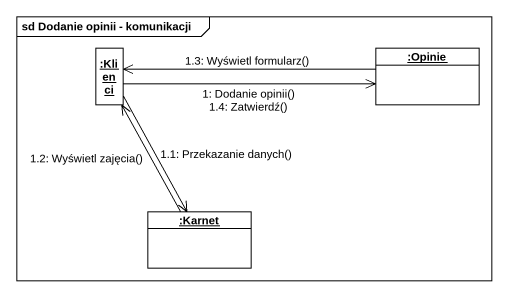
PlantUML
@startuml
mainframe sd Dodanie opinii - komunikacji
hide circle
hide empty members
object ":Klienci" as Klienci
object ":Opinie" as Opinie
object ":Karnet" as Karnet
Klienci -right-> Opinie : 1: Dodanie opinii()\n1.4: Zatwierdź()
Klienci --> Karnet : 1.1: Przekazanie danych()
Karnet -up-> Klienci : 1.2: Wyświetl zajęcia()
Opinie -left-> Klienci : 1.3: Wyświetl formularz()
@enduml
